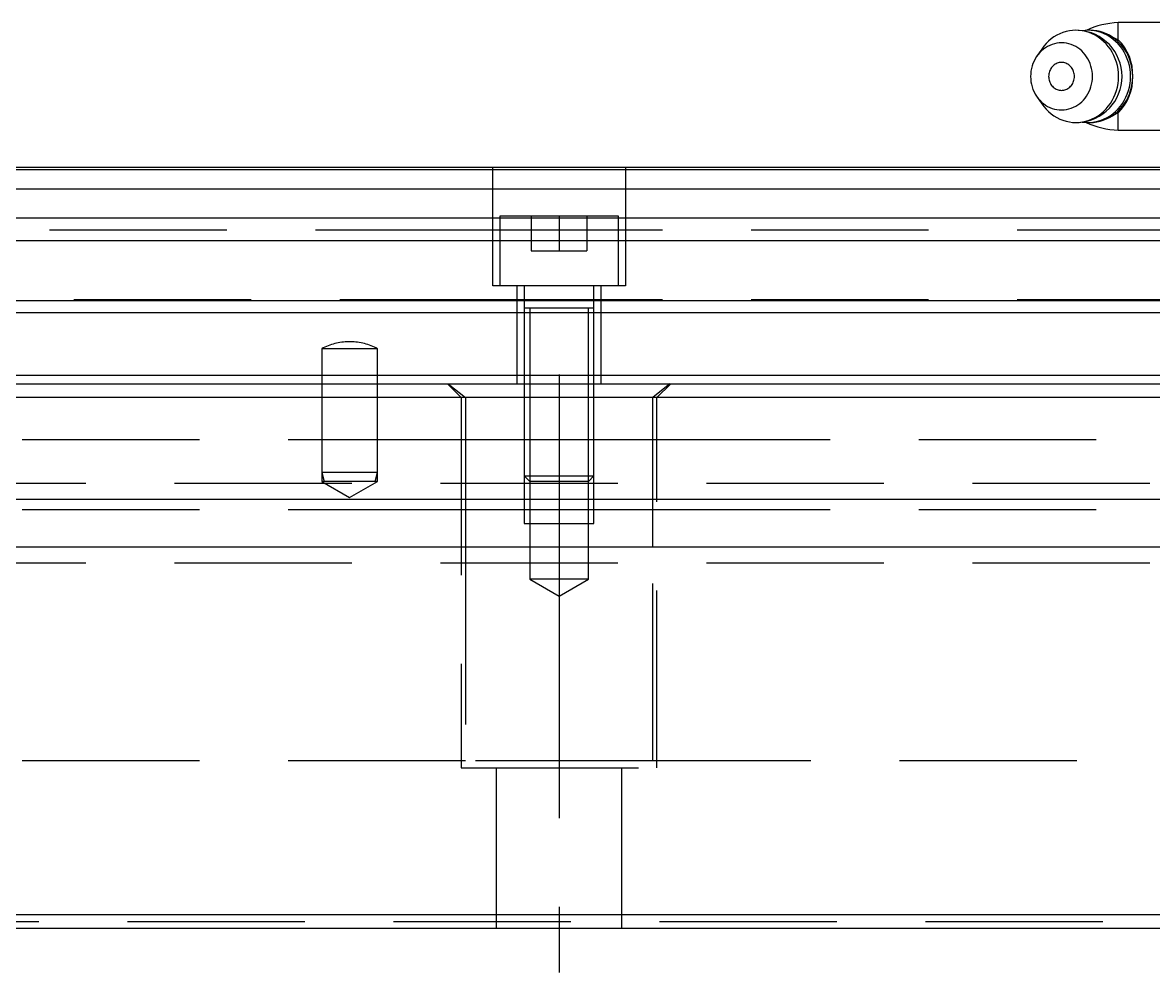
# Model space of a CAD drawing. Extents: x -12 to 1012, y -344 to 120.
# Drawn here: x 221.6 to 302.6, y -309.7 to -241.7 of the extents above; entities that cross this region are included whole.
import ezdxf

# ---------------------------------------------------------------- set-up
doc = ezdxf.new("R2010")
doc.units = 0
doc.linetypes.add('CENTER', pattern=[50.8, 31.75, -6.35, 6.35, -6.35])
doc.linetypes.add('DASHED', pattern=[19.05, 12.7, -6.35])
doc.layers.get('0').update_dxf_attribs({"linetype": 'CONTINUOUS'})
doc.layers.add('CENTER', color=1, linetype='CENTER')

msp = doc.modelspace()

# ---------------------------------------------------------------- linework, layer by layer
at = {"color": 7, "linetype": 'CONTINUOUS'}
for p, q in [((304.043, -241.68), (300.043, -241.68)), ((300.043, -242.917), (300.043, -241.68)), ((295.238, -242.851), (295.051, -243.009)), ((295.436, -242.709), (295.238, -242.851)), ((295.644, -242.584), (295.436, -242.709)), ((295.86, -242.477), (295.644, -242.584)), ((296.083, -242.389), (295.86, -242.477)), ((296.312, -242.32), (296.083, -242.389)), ((296.545, -242.27), (296.312, -242.32)), ((296.781, -242.24), (296.545, -242.27)), ((297.018, -242.23), (296.781, -242.24)), ((297.258, -242.24), (297.018, -242.23)), ((297.495, -242.271), (297.258, -242.24)), ((297.878, -242.23), (297.466, -242.26)), ((297.73, -242.321), (297.495, -242.271)), ((297.961, -242.391), (297.73, -242.321)), ((298.117, -242.24), (297.878, -242.23)), ((298.031, -242.23), (297.878, -242.23)), ((298.185, -242.481), (297.961, -242.391)), ((298.271, -242.24), (298.031, -242.23)), ((298.355, -242.271), (298.117, -242.24)), ((298.403, -242.59), (298.185, -242.481)), ((298.508, -242.271), (298.271, -242.24)), ((298.59, -242.321), (298.355, -242.271)), ((298.612, -242.716), (298.403, -242.59)), ((298.743, -242.321), (298.508, -242.271)), ((298.82, -242.392), (298.59, -242.321)), ((298.811, -242.86), (298.612, -242.716)), ((298.973, -242.392), (298.743, -242.321)), ((298.999, -243.021), (298.811, -242.86)), ((299.045, -242.481), (298.82, -242.392)), ((299.198, -242.481), (298.973, -242.392)), ((299.262, -242.59), (299.045, -242.481)), ((299.415, -242.59), (299.198, -242.481)), ((299.471, -242.716), (299.262, -242.59)), ((299.282, -242.521), (300.043, -242.917)), ((299.624, -242.716), (299.415, -242.59)), ((299.67, -242.86), (299.471, -242.716)), ((299.823, -242.86), (299.624, -242.716)), ((299.858, -243.021), (299.67, -242.86)), ((300.011, -243.021), (299.823, -242.86)), ((294.565, -243.571), (294.201, -244.105)), ((294.556, -243.695), (294.428, -243.822)), ((294.693, -243.579), (294.556, -243.695)), ((294.713, -243.37), (294.565, -243.571)), ((294.838, -243.476), (294.693, -243.579)), ((294.876, -243.183), (294.713, -243.37)), ((294.99, -243.385), (294.838, -243.476)), ((295.051, -243.009), (294.876, -243.183)), ((295.148, -243.308), (294.99, -243.385)), ((295.312, -243.243), (295.148, -243.308)), ((295.479, -243.193), (295.312, -243.243)), ((295.649, -243.158), (295.479, -243.193)), ((295.822, -243.137), (295.649, -243.158)), ((295.995, -243.13), (295.822, -243.137)), ((296.169, -243.138), (295.995, -243.13)), ((296.341, -243.161), (296.169, -243.138)), ((296.511, -243.198), (296.341, -243.161)), ((296.678, -243.25), (296.511, -243.198)), ((296.841, -243.316), (296.678, -243.25)), ((296.998, -243.395), (296.841, -243.316)), ((297.149, -243.487), (296.998, -243.395)), ((297.293, -243.592), (297.149, -243.487)), ((297.43, -243.709), (297.293, -243.592)), ((297.557, -243.837), (297.43, -243.709)), ((299.174, -243.196), (298.999, -243.021)), ((299.337, -243.387), (299.174, -243.196)), ((299.485, -243.59), (299.337, -243.387)), ((299.618, -243.806), (299.485, -243.59)), ((300.034, -243.197), (299.858, -243.021)), ((300.187, -243.197), (300.011, -243.021)), ((300.197, -243.387), (300.034, -243.197)), ((300.35, -243.387), (300.187, -243.197)), ((300.345, -243.59), (300.197, -243.387)), ((300.478, -243.806), (300.345, -243.59)), ((300.498, -243.59), (300.35, -243.387)), ((300.631, -243.806), (300.498, -243.59)), ((294.015, -244.429), (293.941, -244.602)), ((294.102, -244.263), (294.015, -244.429)), ((294.201, -244.105), (294.102, -244.263)), ((294.309, -243.959), (294.201, -244.105)), ((294.428, -243.822), (294.309, -243.959)), ((295.746, -244.564), (295.669, -244.59)), ((295.825, -244.545), (295.746, -244.564)), ((295.905, -244.534), (295.825, -244.545)), ((295.985, -244.53), (295.905, -244.534)), ((296.066, -244.534), (295.985, -244.53)), ((296.146, -244.545), (296.066, -244.534)), ((296.224, -244.564), (296.146, -244.545)), ((296.301, -244.59), (296.224, -244.564)), ((297.674, -243.975), (297.557, -243.837)), ((297.782, -244.123), (297.674, -243.975)), ((297.878, -244.279), (297.782, -244.123)), ((297.962, -244.443), (297.878, -244.279)), ((298.035, -244.614), (297.962, -244.443)), ((299.735, -244.032), (299.618, -243.806)), ((299.835, -244.267), (299.735, -244.032)), ((299.918, -244.51), (299.835, -244.267)), ((299.983, -244.76), (299.918, -244.51)), ((300.595, -244.032), (300.478, -243.806)), ((300.695, -244.267), (300.595, -244.032)), ((300.748, -244.032), (300.631, -243.806)), ((300.778, -244.51), (300.695, -244.267)), ((300.848, -244.267), (300.748, -244.032)), ((300.843, -244.76), (300.778, -244.51)), ((300.931, -244.51), (300.848, -244.267)), ((300.996, -244.76), (300.931, -244.51)), ((293.775, -245.34), (293.768, -245.53)), ((293.796, -245.15), (293.775, -245.34)), ((293.831, -244.963), (293.796, -245.15)), ((293.879, -244.78), (293.831, -244.963)), ((293.941, -244.602), (293.879, -244.78)), ((295.075, -245.356), (295.065, -245.443)), ((295.093, -245.271), (295.075, -245.356)), ((295.117, -245.188), (295.093, -245.271)), ((295.148, -245.107), (295.117, -245.188)), ((295.185, -245.03), (295.148, -245.107)), ((295.229, -244.956), (295.185, -245.03)), ((295.278, -244.887), (295.229, -244.956)), ((295.332, -244.823), (295.278, -244.887)), ((295.391, -244.764), (295.332, -244.823)), ((295.455, -244.711), (295.391, -244.764)), ((295.523, -244.664), (295.455, -244.711)), ((295.595, -244.624), (295.523, -244.664)), ((295.669, -244.59), (295.595, -244.624)), ((296.376, -244.624), (296.301, -244.59)), ((296.447, -244.664), (296.376, -244.624)), ((296.515, -244.711), (296.447, -244.664)), ((296.579, -244.764), (296.515, -244.711)), ((296.639, -244.823), (296.579, -244.764)), ((296.693, -244.887), (296.639, -244.823)), ((296.742, -244.956), (296.693, -244.887)), ((296.785, -245.03), (296.742, -244.956)), ((296.823, -245.107), (296.785, -245.03)), ((296.853, -245.188), (296.823, -245.107)), ((296.878, -245.271), (296.853, -245.188)), ((296.895, -245.356), (296.878, -245.271)), ((296.906, -245.443), (296.895, -245.356)), ((298.095, -244.79), (298.035, -244.614)), ((298.142, -244.971), (298.095, -244.79)), ((298.175, -245.156), (298.142, -244.971)), ((298.196, -245.342), (298.175, -245.156)), ((298.203, -245.53), (298.196, -245.342)), ((300.03, -245.014), (299.983, -244.76)), ((300.058, -245.271), (300.03, -245.014)), ((300.067, -245.53), (300.058, -245.271)), ((300.889, -245.014), (300.843, -244.76)), ((300.918, -245.271), (300.889, -245.014)), ((300.927, -245.53), (300.918, -245.271)), ((301.043, -245.014), (300.996, -244.76)), ((301.071, -245.271), (301.043, -245.014)), ((301.08, -245.53), (301.071, -245.271)), ((293.768, -245.53), (293.775, -245.72)), ((293.775, -245.72), (293.796, -245.91)), ((293.796, -245.91), (293.831, -246.097)), ((293.831, -246.097), (293.879, -246.28)), ((295.065, -245.443), (295.061, -245.53)), ((295.061, -245.53), (295.065, -245.617)), ((295.065, -245.617), (295.075, -245.704)), ((295.075, -245.704), (295.093, -245.789)), ((295.093, -245.789), (295.117, -245.872)), ((295.117, -245.872), (295.148, -245.953)), ((295.148, -245.953), (295.185, -246.03)), ((295.185, -246.03), (295.229, -246.104)), ((295.229, -246.104), (295.278, -246.173)), ((295.278, -246.173), (295.332, -246.237)), ((296.639, -246.237), (296.693, -246.173)), ((296.693, -246.173), (296.742, -246.104)), ((296.742, -246.104), (296.785, -246.03)), ((296.785, -246.03), (296.823, -245.953)), ((296.823, -245.953), (296.853, -245.872)), ((296.853, -245.872), (296.878, -245.789)), ((296.878, -245.789), (296.895, -245.704)), ((296.895, -245.704), (296.906, -245.617)), ((296.909, -245.53), (296.906, -245.443)), ((296.906, -245.617), (296.909, -245.53)), ((298.095, -246.27), (298.142, -246.089)), ((298.142, -246.089), (298.175, -245.904)), ((298.175, -245.904), (298.196, -245.718)), ((298.196, -245.718), (298.203, -245.53)), ((299.983, -246.3), (300.03, -246.046)), ((300.03, -246.046), (300.058, -245.789)), ((300.058, -245.789), (300.067, -245.53)), ((300.843, -246.3), (300.889, -246.046)), ((300.889, -246.046), (300.918, -245.789)), ((300.918, -245.789), (300.927, -245.53)), ((300.996, -246.3), (301.043, -246.046)), ((301.043, -246.046), (301.071, -245.789)), ((301.071, -245.789), (301.08, -245.53)), ((293.879, -246.28), (293.941, -246.458)), ((293.941, -246.458), (294.015, -246.631)), ((294.015, -246.631), (294.102, -246.797)), ((294.102, -246.797), (294.201, -246.955)), ((294.201, -246.955), (294.309, -247.101)), ((294.201, -246.955), (294.565, -247.489)), ((295.332, -246.237), (295.391, -246.296)), ((295.391, -246.296), (295.455, -246.349)), ((295.455, -246.349), (295.523, -246.396)), ((295.523, -246.396), (295.595, -246.436)), ((295.595, -246.436), (295.669, -246.47)), ((295.669, -246.47), (295.746, -246.496)), ((295.746, -246.496), (295.825, -246.515)), ((295.825, -246.515), (295.905, -246.526)), ((295.905, -246.526), (295.985, -246.53)), ((295.985, -246.53), (296.066, -246.526)), ((296.066, -246.526), (296.146, -246.515)), ((296.146, -246.515), (296.224, -246.496)), ((296.224, -246.496), (296.301, -246.47)), ((296.301, -246.47), (296.376, -246.436)), ((296.376, -246.436), (296.447, -246.396)), ((296.447, -246.396), (296.515, -246.349)), ((296.515, -246.349), (296.579, -246.296)), ((296.579, -246.296), (296.639, -246.237)), ((297.674, -247.085), (297.782, -246.937)), ((297.782, -246.937), (297.878, -246.781)), ((297.878, -246.781), (297.962, -246.617)), ((297.962, -246.617), (298.035, -246.446)), ((298.035, -246.446), (298.095, -246.27)), ((299.735, -247.028), (299.835, -246.793)), ((299.835, -246.793), (299.918, -246.55)), ((299.918, -246.55), (299.983, -246.3)), ((300.595, -247.028), (300.695, -246.793)), ((300.695, -246.793), (300.778, -246.55)), ((300.748, -247.028), (300.848, -246.793)), ((300.778, -246.55), (300.843, -246.3)), ((300.848, -246.793), (300.931, -246.55)), ((300.931, -246.55), (300.996, -246.3)), ((294.309, -247.101), (294.428, -247.238)), ((294.428, -247.238), (294.556, -247.365)), ((294.556, -247.365), (294.693, -247.481)), ((294.565, -247.489), (294.713, -247.69)), ((294.693, -247.481), (294.838, -247.584)), ((294.713, -247.69), (294.876, -247.877)), ((294.838, -247.584), (294.99, -247.675)), ((294.99, -247.675), (295.148, -247.752)), ((295.148, -247.752), (295.312, -247.817)), ((296.678, -247.81), (296.841, -247.744)), ((296.841, -247.744), (296.998, -247.665)), ((296.998, -247.665), (297.149, -247.573)), ((297.149, -247.573), (297.293, -247.468)), ((297.293, -247.468), (297.43, -247.351)), ((297.43, -247.351), (297.557, -247.223)), ((297.557, -247.223), (297.674, -247.085)), ((299.174, -247.863), (299.337, -247.673)), ((299.337, -247.673), (299.485, -247.47)), ((299.485, -247.47), (299.618, -247.254)), ((299.618, -247.254), (299.735, -247.028)), ((300.034, -247.863), (300.197, -247.673)), ((300.187, -247.863), (300.35, -247.673)), ((300.197, -247.673), (300.345, -247.47)), ((300.345, -247.47), (300.478, -247.254)), ((300.35, -247.673), (300.498, -247.47)), ((300.478, -247.254), (300.595, -247.028)), ((300.498, -247.47), (300.631, -247.254)), ((300.631, -247.254), (300.748, -247.028)), ((294.876, -247.877), (295.051, -248.051)), ((295.051, -248.051), (295.238, -248.209)), ((295.238, -248.209), (295.437, -248.351)), ((295.312, -247.817), (295.479, -247.867)), ((295.437, -248.351), (295.644, -248.476)), ((295.479, -247.867), (295.649, -247.902)), ((295.644, -248.476), (295.86, -248.583)), ((295.649, -247.902), (295.822, -247.923)), ((295.822, -247.923), (295.995, -247.93)), ((295.86, -248.583), (296.084, -248.671)), ((295.995, -247.93), (296.169, -247.922)), ((296.169, -247.922), (296.341, -247.899)), ((296.341, -247.899), (296.511, -247.862)), ((296.511, -247.862), (296.678, -247.81)), ((297.961, -248.668), (298.185, -248.579)), ((298.185, -248.579), (298.403, -248.47)), ((298.403, -248.47), (298.612, -248.344)), ((298.612, -248.344), (298.811, -248.2)), ((298.811, -248.2), (298.999, -248.039)), ((298.82, -248.668), (299.045, -248.579)), ((298.973, -248.668), (299.198, -248.579)), ((298.999, -248.039), (299.174, -247.863)), ((299.045, -248.579), (299.262, -248.47)), ((299.198, -248.579), (299.415, -248.47)), ((299.262, -248.47), (299.471, -248.344)), ((300.043, -248.143), (299.283, -248.539)), ((299.415, -248.47), (299.624, -248.344)), ((299.471, -248.344), (299.67, -248.2)), ((299.624, -248.344), (299.823, -248.2)), ((299.67, -248.2), (299.858, -248.039)), ((299.823, -248.2), (300.011, -248.039)), ((299.858, -248.039), (300.034, -247.863)), ((300.011, -248.039), (300.187, -247.863)), ((300.043, -249.38), (300.043, -248.143)), ((296.084, -248.671), (296.312, -248.74)), ((296.312, -248.74), (296.545, -248.79)), ((296.545, -248.79), (296.781, -248.82)), ((296.781, -248.82), (297.019, -248.83)), ((297.019, -248.83), (297.258, -248.82)), ((297.258, -248.82), (297.496, -248.789)), ((297.466, -248.8), (297.878, -248.83)), ((297.496, -248.789), (297.73, -248.739)), ((297.73, -248.739), (297.961, -248.668)), ((297.878, -248.83), (298.117, -248.82)), ((297.878, -248.83), (298.031, -248.83)), ((298.031, -248.83), (298.271, -248.82)), ((298.117, -248.82), (298.355, -248.789)), ((298.271, -248.82), (298.508, -248.789)), ((298.355, -248.789), (298.59, -248.739)), ((298.508, -248.789), (298.743, -248.739)), ((298.59, -248.739), (298.82, -248.668)), ((298.743, -248.739), (298.973, -248.668)), ((300.043, -249.38), (304.043, -249.38)), ((0, -252.03), (305.5, -252.03)), ((0, -252.194), (305.5, -252.194)), ((0, -253.592), (305.5, -253.592)), ((0, -255.668), (305.5, -255.668)), ((0, -257.289), (305.5, -257.289)), ((0, -261.582), (305.5, -261.582)), ((262.5, -262.13), (257.5, -262.13)), ((0, -262.43), (760, -262.43)), ((0, -266.93), (760, -266.93)), ((1, -267.53), (759, -267.53)), ((758, -268.53), (2, -268.53)), ((758, -275.83), (2, -275.83)), ((758, -279.23), (2, -279.23)), ((2, -305.53), (758, -305.53)), ((759, -306.53), (1, -306.53))]:
    msp.add_line(p, q, dxfattribs=at)
at = {"color": 3, "linetype": 'DASHED'}
for p, q in [((255.25, -260.53), (255.25, -252.03)), ((264.75, -252.03), (264.75, -260.53)), ((255.75, -255.53), (255.75, -260.53)), ((264.25, -255.53), (255.75, -255.53)), ((258, -255.53), (258, -258.03)), ((260, -255.53), (260, -258.03)), ((262, -255.53), (262, -258.03)), ((264.25, -260.53), (264.25, -255.53)), ((255.25, -256.53), (204.75, -256.53)), ((255.75, -256.53), (255.25, -256.53)), ((264.25, -256.53), (255.75, -256.53)), ((264.75, -256.53), (264.25, -256.53)), ((305.5, -256.53), (264.75, -256.53)), ((258, -258.03), (260, -258.03)), ((260, -258.03), (262, -258.03)), ((264.75, -260.53), (255.25, -260.53)), ((257, -267.53), (257, -260.53)), ((257.5, -260.53), (257.5, -262.13)), ((262.5, -262.13), (262.5, -260.53)), ((263, -260.53), (263, -267.53)), ((257, -261.53), (203, -261.53)), ((257.5, -261.53), (257, -261.53)), ((262.5, -261.53), (257.5, -261.53)), ((263, -261.53), (262.5, -261.53)), ((305.5, -261.53), (263, -261.53)), ((257.5, -262.125), (257.5, -262.13)), ((257.5, -262.13), (257.5, -262.135)), ((257.5, -262.13), (257.5, -267.53)), ((262.5, -262.13), (257.5, -262.13)), ((257.9, -262.13), (257.9, -267.53)), ((262.1, -267.53), (262.1, -262.13)), ((262.5, -262.13), (262.5, -262.125)), ((262.5, -262.135), (262.5, -262.13)), ((262.5, -267.53), (262.5, -262.13)), ((245.063, -264.53), (244.937, -264.53)), ((243, -265.03), (243, -267.53)), ((247, -265.03), (243, -265.03)), ((247, -267.53), (247, -265.03)), ((243, -267.53), (243, -273.9)), ((247, -273.9), (247, -267.53)), ((252, -267.53), (253, -268.53)), ((252.063, -267.53), (253.292, -268.53)), ((257.5, -267.53), (257.5, -274.13)), ((257.5, -267.53), (257.5, -274.13)), ((257.9, -267.53), (257.9, -274.53)), ((262.1, -274.53), (262.1, -267.53)), ((262.5, -274.13), (262.5, -267.53)), ((262.5, -274.13), (262.5, -267.53)), ((267.937, -267.53), (266.708, -268.53)), ((267, -268.53), (268, -267.53)), ((253, -268.53), (253, -295.03)), ((253.292, -268.53), (253.292, -275.83)), ((266.708, -275.83), (266.708, -268.53)), ((267, -295.03), (267, -268.53)), ((202.5, -271.53), (243, -271.53)), ((243, -271.53), (247, -271.53)), ((247, -271.53), (253.292, -271.53)), ((253.292, -271.53), (257.5, -271.53)), ((257.5, -271.53), (257.9, -271.53)), ((257.9, -271.53), (262.1, -271.53)), ((262.1, -271.53), (262.5, -271.53)), ((262.5, -271.53), (266.708, -271.53)), ((266.708, -271.53), (317.5, -271.53)), ((243, -273.9), (243, -274.53)), ((243, -273.9), (243.169, -274.53)), ((247, -273.9), (243, -273.9)), ((246.831, -274.53), (247, -273.9)), ((247, -274.53), (247, -273.9)), ((257.5, -274.13), (257.9, -274.53)), ((257.5, -274.13), (257.5, -275.83)), ((257.5, -274.13), (262.5, -274.13)), ((262.1, -274.53), (262.5, -274.13)), ((262.5, -275.83), (262.5, -274.13)), ((759.5, -274.68), (0.5, -274.68)), ((243, -274.53), (245, -275.685)), ((247, -274.53), (243, -274.53)), ((245, -275.685), (247, -274.53)), ((257.9, -274.53), (257.9, -277.53)), ((262.1, -274.53), (257.9, -274.53)), ((262.1, -277.53), (262.1, -274.53)), ((253.292, -275.83), (253.292, -279.23)), ((257.5, -275.83), (257.5, -277.53)), ((262.5, -277.53), (262.5, -275.83)), ((266.708, -279.23), (266.708, -275.83)), ((202.5, -276.53), (253.292, -276.53)), ((253.292, -276.53), (257.5, -276.53)), ((257.5, -276.53), (262.5, -276.53)), ((262.5, -276.53), (266.708, -276.53)), ((266.708, -276.53), (317.5, -276.53)), ((257.5, -277.53), (262.5, -277.53)), ((257.9, -277.53), (257.9, -281.53)), ((262.1, -281.53), (262.1, -277.53)), ((253.292, -279.23), (253.292, -294.53)), ((266.708, -294.53), (266.708, -279.23)), ((759.5, -280.38), (0.5, -280.38)), ((257.9, -281.53), (260, -282.742)), ((262.1, -281.53), (257.9, -281.53)), ((260, -282.742), (262.1, -281.53)), ((253.292, -294.53), (146.708, -294.53)), ((266.708, -294.53), (253.292, -294.53)), ((373.292, -294.53), (266.708, -294.53)), ((253, -295.03), (267, -295.03)), ((255.5, -295.03), (255.5, -306.53)), ((264.5, -306.53), (264.5, -295.03)), ((0.5, -306.03), (759.5, -306.03))]:
    msp.add_line(p, q, dxfattribs=at)
at = {"color": 7, "linetype": 'CONTINUOUS'}
for centre, radius, start, end in [((300.271, -247.676), 6, 92.17859, 114.894), ((297.019, -245.53), 3.3, 359.99998, 87.06257), ((297.667, -245.373), 3.417, 357.30626, 45.94242), ((297.019, -245.53), 3.3, 272.91343, 0.00002), ((297.627, -245.672), 3.456, 314.35647, 2.2964), ((300.271, -243.384), 6, 245.106, 267.82141)]:
    msp.add_arc(centre, radius, start, end, dxfattribs=at)
at = {"color": 3, "linetype": 'DASHED'}
for centre, start, end in [((244.937, -268.53), 90, 118.96953), ((245.063, -268.53), 61.03047, 90)]:
    msp.add_arc(centre, 4, start, end, dxfattribs=at)
at = {"layer": 'CENTER', "color": 1, "linetype": 'CENTER'}
msp.add_line((260, -266.88), (260, -309.68), dxfattribs=at)

doc.saveas('drawing.dxf')
